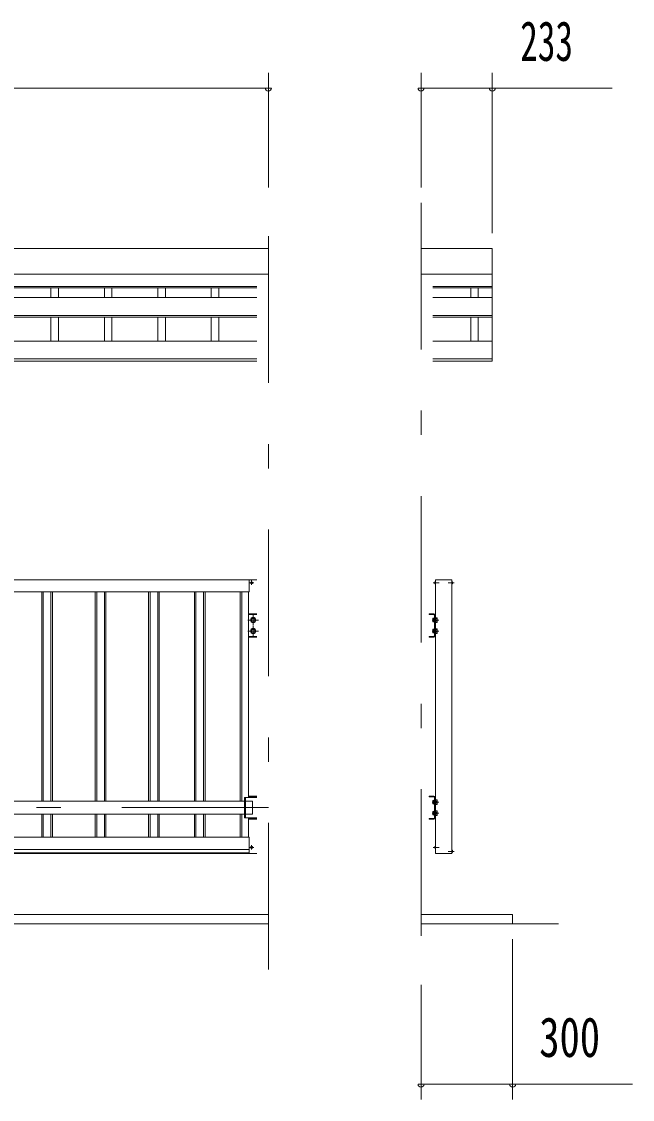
# Model space of a CAD drawing. Units: millimetres, scale not verified. Extents: x -23102 to 23102, y -10150 to 10150.
# Drawn here: x -9849 to -7848, y 1270 to 4798 of the extents above; entities that cross this region are included whole.
import ezdxf
from ezdxf.enums import TextEntityAlignment as Align

# ---------------------------------------------------------------- set-up
doc = ezdxf.new("R2010")
doc.units = ezdxf.units.MM
doc.header["$LTSCALE"] = 40
doc.linetypes.add('USER3', pattern=[24, 12, -5, 2, -5])
for name, color, linetype, lineweight in [('0-2_1-0BOLD', 7, 'Continuous', 18), ('0-3_1-2CENTER', 3, 'USER3', 18), ('0-4_1-4THIN', 4, 'Continuous', 18), ('0-5_1-5DIM', 3, 'Continuous', 18)]:
    doc.layers.add(name, color=color, linetype=linetype, lineweight=lineweight)
doc.styles.add('ＭＳ ゴシック', font='')
doc.styles.get('ＭＳ ゴシック').set_extended_font_data('MS Gothic')

msp = doc.modelspace()

# ---------------------------------------------------------------- linework, layer by layer
at = {"layer": '0-2_1-0BOLD'}
for p, q in [((-11840.69, 4054.86), (-9040.7, 4054.86)), ((-8540.69, 4054.86), (-8307.69, 4054.86)), ((-9040.7, 3971.21), (-11840.69, 3971.21)), ((-8307.69, 3971.21), (-8540.69, 3971.21)), ((-11802.54, 3930.02), (-9078.85, 3930.02)), ((-9078.85, 3926.47), (-11802.54, 3926.47)), ((-8502.54, 3930.02), (-8307.69, 3930.02)), ((-8307.69, 3926.47), (-8502.54, 3926.47)), ((-11802.54, 3894.26), (-9078.85, 3894.26)), ((-8502.54, 3894.26), (-8307.69, 3894.26)), ((-11802.54, 3835.43), (-9078.85, 3835.43)), ((-9078.85, 3829.53), (-11802.54, 3829.53)), ((-8307.69, 3835.43), (-8502.54, 3835.43)), ((-8502.54, 3829.53), (-8307.69, 3829.53)), ((-9078.85, 3751.81), (-11802.54, 3751.81)), ((-8307.69, 3751.81), (-8502.54, 3751.81)), ((-11802.54, 3694.17), (-9078.85, 3694.17)), ((-9078.85, 3685.83), (-11802.54, 3685.83)), ((-8502.54, 3694.17), (-8307.69, 3694.17)), ((-9078.83, 2970.67), (-11802.54, 2970.67)), ((-9104.08, 2930.67), (-9104.08, 2970.67)), ((-8493.03, 2964.17), (-8494.15, 2964.07)), ((-8493.03, 2970.67), (-8440.03, 2970.67)), ((-8493.03, 2847.17), (-8493.03, 2970.67)), ((-8440.03, 2964.17), (-8438.91, 2964.07)), ((-9104.08, 2930.67), (-11777.29, 2930.67)), ((-9105.68, 2930.67), (-9105.68, 2257.67)), ((-9096.34, 2960.88), (-9096.93, 2961.49)), ((-9096.34, 2960.46), (-9096.93, 2959.85)), ((-9095.89, 2961.34), (-9096.5, 2961.93)), ((-9095.89, 2960.01), (-9096.5, 2959.42)), ((-9095.47, 2961.34), (-9094.86, 2961.93)), ((-9095.47, 2960.01), (-9094.86, 2959.42)), ((-9095.01, 2960.88), (-9094.42, 2961.49)), ((-9095.01, 2960.46), (-9094.42, 2959.85)), ((-8493.03, 2957.17), (-8494.15, 2957.27)), ((-8493.32, 2957.17), (-8493.03, 2957.17)), ((-8440.03, 2957.17), (-8438.91, 2957.27)), ((-8439.74, 2957.17), (-8440.03, 2957.17)), ((-9078.83, 2858.67), (-9105.68, 2858.67)), ((-8498.53, 2858.67), (-8514.53, 2858.67)), ((-8514.53, 2856.37), (-8514.53, 2858.67)), ((-9078.83, 2856.37), (-9105.68, 2856.37)), ((-9097.18, 2842.42), (-9090.68, 2846.18)), ((-9090.68, 2846.18), (-9084.18, 2842.42)), ((-9084.18, 2842.42), (-9084.18, 2834.92)), ((-8498.53, 2856.37), (-8514.53, 2856.37)), ((-8502.43, 2843.57), (-8501.92, 2844.45)), ((-8502.43, 2833.77), (-8502.43, 2843.57)), ((-8501.92, 2844.45), (-8498.43, 2844.45)), ((-8501.92, 2841.56), (-8498.43, 2841.56)), ((-8501.92, 2835.79), (-8498.43, 2835.79)), ((-8498.43, 2832.42), (-8496.83, 2832.42)), ((-8496.83, 2854.67), (-8496.83, 2786.67)), ((-8494.53, 2854.67), (-8494.53, 2786.67)), ((-8492.93, 2847.17), (-8494.53, 2847.17)), ((-8492.93, 2830.17), (-8494.53, 2830.17)), ((-8493.03, 2811.17), (-8493.03, 2830.17)), ((-8492.93, 2830.17), (-8492.93, 2847.17)), ((-8488.12, 2846.18), (-8492.93, 2846.18)), ((-8488.12, 2842.42), (-8492.93, 2842.42)), ((-8488.12, 2834.92), (-8492.93, 2834.92)), ((-8488.12, 2831.17), (-8492.93, 2831.17)), ((-8487.43, 2844.97), (-8488.12, 2846.18)), ((-8487.43, 2832.37), (-8488.12, 2831.17)), ((-8487.43, 2832.37), (-8487.43, 2844.97)), ((-9097.18, 2806.42), (-9090.68, 2810.18)), ((-9090.68, 2810.18), (-9084.18, 2806.42)), ((-9084.18, 2806.42), (-9084.18, 2798.92)), ((-8502.43, 2807.57), (-8502.43, 2797.77)), ((-8502.43, 2797.77), (-8501.92, 2796.9)), ((-8501.92, 2805.56), (-8498.43, 2805.56)), ((-8501.92, 2799.78), (-8498.43, 2799.78)), ((-8501.92, 2796.9), (-8498.43, 2796.9)), ((-8498.43, 2808.92), (-8496.83, 2808.92)), ((-8492.93, 2811.17), (-8494.53, 2811.17)), ((-8492.93, 2794.17), (-8494.53, 2794.17)), ((-8493.03, 2074.67), (-8493.03, 2794.17)), ((-8492.93, 2794.17), (-8492.93, 2811.17)), ((-8488.12, 2810.18), (-8492.93, 2810.18)), ((-8488.12, 2806.42), (-8492.93, 2806.42)), ((-8488.12, 2798.92), (-8492.93, 2798.92)), ((-8488.12, 2795.17), (-8492.93, 2795.17)), ((-8487.43, 2808.97), (-8488.12, 2810.18)), ((-8487.43, 2796.37), (-8488.12, 2795.17)), ((-8487.43, 2796.37), (-8487.43, 2808.97)), ((-9078.83, 2784.97), (-9105.68, 2784.97)), ((-9078.83, 2782.67), (-9105.68, 2782.67)), ((-8514.53, 2782.67), (-8514.53, 2784.97)), ((-8498.53, 2784.97), (-8514.53, 2784.97)), ((-8498.53, 2782.67), (-8514.53, 2782.67)), ((-9078.84, 2262.67), (-9105.69, 2262.67)), ((-9078.84, 2260.37), (-9105.69, 2260.37)), ((-8498.53, 2262.67), (-8514.53, 2262.67)), ((-8514.53, 2260.37), (-8514.53, 2262.67)), ((-8498.53, 2260.37), (-8514.53, 2260.37)), ((-8496.83, 2258.67), (-8496.83, 2190.67)), ((-8494.53, 2258.67), (-8494.53, 2190.67)), ((-9118.84, 2246.02), (-11762.53, 2246.02)), ((-9115.64, 2191.67), (-9115.64, 2257.67)), ((-9093.19, 2246.02), (-9115.64, 2246.02)), ((-9093.19, 2203.32), (-9093.19, 2246.02)), ((-8502.43, 2247.57), (-8501.92, 2248.45)), ((-8502.43, 2237.77), (-8502.43, 2247.57)), ((-8501.92, 2248.45), (-8498.43, 2248.45)), ((-8501.92, 2245.56), (-8498.43, 2245.56)), ((-8501.92, 2239.79), (-8498.43, 2239.79)), ((-8498.43, 2236.42), (-8496.83, 2236.42)), ((-8492.93, 2251.17), (-8494.53, 2251.17)), ((-8492.93, 2234.17), (-8494.53, 2234.17)), ((-8492.93, 2234.17), (-8492.93, 2251.17)), ((-8488.12, 2250.18), (-8492.93, 2250.18)), ((-8488.12, 2246.42), (-8492.93, 2246.42)), ((-8488.12, 2238.92), (-8492.93, 2238.92)), ((-8488.12, 2235.17), (-8492.93, 2235.17)), ((-8487.43, 2248.97), (-8488.12, 2250.18)), ((-8487.43, 2236.37), (-8488.12, 2235.17)), ((-8487.43, 2236.37), (-8487.43, 2248.97)), ((-11762.53, 2203.32), (-9118.84, 2203.32)), ((-9115.64, 2203.32), (-9093.19, 2203.32)), ((-9078.84, 2188.97), (-9105.69, 2188.97)), ((-9105.68, 2191.67), (-9105.68, 2128.07)), ((-8514.53, 2186.67), (-8514.53, 2188.97)), ((-8498.53, 2188.97), (-8514.53, 2188.97)), ((-8502.43, 2211.57), (-8502.43, 2201.77)), ((-8502.43, 2201.77), (-8501.92, 2200.9)), ((-8501.92, 2209.56), (-8498.43, 2209.56)), ((-8501.92, 2203.78), (-8498.43, 2203.78)), ((-8501.92, 2200.9), (-8498.43, 2200.9)), ((-8498.43, 2212.92), (-8496.83, 2212.92)), ((-8492.93, 2215.17), (-8494.53, 2215.17)), ((-8492.93, 2198.17), (-8494.53, 2198.17)), ((-8492.93, 2198.17), (-8492.93, 2215.17)), ((-8488.12, 2214.18), (-8492.93, 2214.18)), ((-8488.12, 2210.42), (-8492.93, 2210.42)), ((-8488.12, 2202.92), (-8492.93, 2202.92)), ((-8488.12, 2199.17), (-8492.93, 2199.17)), ((-8487.43, 2212.97), (-8488.12, 2214.18)), ((-8487.43, 2200.37), (-8488.12, 2199.17)), ((-8487.43, 2200.37), (-8487.43, 2212.97)), ((-9078.84, 2186.67), (-9105.69, 2186.67)), ((-8498.53, 2186.67), (-8514.53, 2186.67)), ((-11777.29, 2128.07), (-9104.08, 2128.07)), ((-9104.08, 2128.07), (-9104.08, 2074.67)), ((-9104.08, 2088.07), (-11777.29, 2088.07)), ((-9096.34, 2094.88), (-9096.93, 2095.49)), ((-9096.34, 2094.46), (-9096.93, 2093.85)), ((-9095.89, 2095.34), (-9096.5, 2095.93)), ((-9095.89, 2094.01), (-9096.5, 2093.42)), ((-9095.47, 2095.34), (-9094.86, 2095.93)), ((-9095.47, 2094.01), (-9094.86, 2093.42)), ((-9095.01, 2094.88), (-9094.42, 2095.49)), ((-9095.01, 2094.46), (-9094.42, 2093.85)), ((-8493.03, 2098.17), (-8494.15, 2098.07)), ((-8493.03, 2091.17), (-8494.15, 2091.27)), ((-8493.32, 2091.17), (-8493.03, 2091.17)), ((-8440.03, 2085.17), (-8438.91, 2085.07)), ((-9078.83, 2074.67), (-11802.54, 2074.67)), ((-9104.08, 2076.27), (-11777.29, 2076.27)), ((-8440.03, 2078.17), (-8438.91, 2078.27)), ((-8439.74, 2078.17), (-8440.03, 2078.17)), ((-9040.7, 1874.67), (-11840.69, 1874.67)), ((-11840.69, 1844.67), (-9040.7, 1844.67)), ((-8540.69, 1844.67), (-8090.69, 1844.67))]:
    msp.add_line(p, q, dxfattribs=at)
for points in [[(-8307.69, 4054.86), (-8307.69, 3685.83), (-8502.54, 3685.83)], [(-8440.03, 2970.67), (-8440.03, 2074.67), (-8493.03, 2074.67)], [(-9097.18, 2842.42), (-9097.18, 2834.92), (-9090.68, 2831.17), (-9084.18, 2834.92)], [(-8502.43, 2833.77), (-8501.92, 2832.9), (-8498.43, 2832.9)], [(-8498.43, 2832.42), (-8498.43, 2844.92), (-8496.83, 2844.92)], [(-9097.18, 2806.42), (-9097.18, 2798.92), (-9090.68, 2795.17), (-9084.18, 2798.92)], [(-8502.43, 2807.57), (-8501.92, 2808.45), (-8498.43, 2808.45)], [(-8498.43, 2808.92), (-8498.43, 2796.42), (-8496.83, 2796.42)], [(-9078.84, 2257.67), (-9118.84, 2257.67), (-9118.84, 2191.67), (-9078.84, 2191.67)], [(-8502.43, 2237.77), (-8501.92, 2236.9), (-8498.43, 2236.9)], [(-8498.43, 2236.42), (-8498.43, 2248.92), (-8496.83, 2248.92)], [(-8502.43, 2211.57), (-8501.92, 2212.45), (-8498.43, 2212.45)], [(-8498.43, 2212.92), (-8498.43, 2200.42), (-8496.83, 2200.42)], [(-8240.69, 1844.67), (-8240.69, 1874.67), (-8540.69, 1874.67)]]:
    msp.add_lwpolyline(points, dxfattribs=at)
for centre, radius in [((-9095.68, 2960.67), 3.54), ((-9090.68, 2838.67), 8.5), ((-9090.68, 2838.67), 6.3), ((-9090.68, 2802.67), 8.5), ((-9090.68, 2802.67), 6.3), ((-9095.68, 2094.67), 3.54)]:
    msp.add_circle(centre, radius, dxfattribs=at)
for centre, radius, start, end in [((-8494.03, 2962.78), 1.3, 95, 164.11915), ((-8439.02, 2962.78), 1.3, 15.88085, 85), ((-9095.68, 2960.67), 1.5, 123.11206, 146.88794), ((-9095.68, 2960.67), 1.5, 213.11206, 236.88794), ((-9096.56, 2960.67), 0.3, 315.99959, 44.00041), ((-9095.68, 2961.55), 0.3, 225.99959, 314.00041), ((-9095.68, 2959.79), 0.3, 45.99959, 134.00041), ((-9094.8, 2960.67), 0.3, 135.99959, 224.00041), ((-9095.68, 2960.67), 1.5, 33.11206, 56.88794), ((-9095.68, 2960.67), 1.5, 303.11206, 326.88794), ((-8486.63, 2960.67), 9, 164.11915, 195.88085), ((-8494.03, 2958.57), 1.3, 195.88085, 265), ((-8439.02, 2958.57), 1.3, 275, 344.11915), ((-8446.43, 2960.67), 9, 344.11915, 15.88085), ((-8498.53, 2854.67), 4, 0, 90), ((-8500.11, 2843), 2.32, 180, 218.54623), ((-8493.92, 2838.67), 8.51, 160.17089, 199.83133), ((-8500.11, 2834.34), 2.32, 141.46857, 180), ((-8498.53, 2854.67), 1.7, 0, 90), ((-8497.89, 2838.67), 10.46, 338.97459, 21.02541), ((-8490.3, 2844.3), 2.88, 319.27318, 360), ((-8490.3, 2833.04), 2.88, 0, 40.72682), ((-8500.11, 2807), 2.32, 180, 218.53143), ((-8493.92, 2802.67), 8.51, 160.16867, 199.82911), ((-8500.11, 2798.34), 2.32, 141.45377, 180), ((-8497.89, 2802.67), 10.46, 338.97459, 21.02541), ((-8490.3, 2808.3), 2.88, 319.27318, 360), ((-8490.3, 2797.04), 2.88, 0, 40.72682), ((-8498.53, 2786.67), 4, 270, 0), ((-8498.53, 2786.67), 1.7, 270, 0), ((-8498.53, 2258.67), 4, 0, 90), ((-8498.53, 2258.67), 1.7, 0, 90), ((-8500.11, 2247), 2.32, 180, 218.54623), ((-8493.92, 2242.67), 8.51, 160.17089, 199.83133), ((-8500.11, 2238.34), 2.32, 141.46857, 180), ((-8497.89, 2242.67), 10.46, 338.97459, 21.02541), ((-8490.3, 2248.3), 2.88, 319.27318, 360), ((-8490.3, 2237.04), 2.88, 0, 40.72682), ((-8500.11, 2211), 2.32, 180, 218.53143), ((-8493.92, 2206.67), 8.51, 160.16867, 199.82911), ((-8500.11, 2202.34), 2.32, 141.45377, 180), ((-8498.53, 2190.67), 4, 270, 0), ((-8498.53, 2190.67), 1.7, 270, 0), ((-8497.89, 2206.67), 10.46, 338.97459, 21.02541), ((-8490.3, 2212.3), 2.88, 319.27318, 360), ((-8490.3, 2201.04), 2.88, 0, 40.72682), ((-9095.68, 2094.67), 1.5, 123.11206, 146.88794), ((-9095.68, 2094.67), 1.5, 213.11206, 236.88794), ((-9096.56, 2094.67), 0.3, 315.99959, 44.00041), ((-9095.68, 2095.55), 0.3, 225.99959, 314.00041), ((-9095.68, 2093.79), 0.3, 45.99959, 134.00041), ((-9094.8, 2094.67), 0.3, 135.99959, 224.00041), ((-9095.68, 2094.67), 1.5, 33.11206, 56.88794), ((-9095.68, 2094.67), 1.5, 303.11206, 326.88794), ((-8486.63, 2094.67), 9, 164.11915, 195.88085), ((-8494.03, 2096.78), 1.3, 95, 164.11915), ((-8494.03, 2092.57), 1.3, 195.88085, 265), ((-8439.02, 2083.78), 1.3, 15.88085, 85), ((-8446.43, 2081.67), 9, 344.11915, 15.88085), ((-8439.02, 2079.57), 1.3, 275, 344.11915)]:
    msp.add_arc(centre, radius, start, end, dxfattribs=at)
at = {"layer": '0-3_1-2CENTER'}
for p, q in [((-9040.7, 1694.67), (-9040.7, 4204.87)), ((-8540.69, 4204.68), (-8540.69, 1694.67)), ((-9095.68, 2967.75), (-9095.68, 2953.59)), ((-9102.76, 2960.67), (-9088.6, 2960.67)), ((-8500.63, 2960.67), (-8481.03, 2960.67)), ((-8432.43, 2960.67), (-8452.03, 2960.67)), ((-9073.68, 2838.67), (-9107.68, 2838.67)), ((-9090.68, 2855.67), (-9090.68, 2821.67)), ((-8504.68, 2838.67), (-8482.52, 2838.67)), ((-9073.68, 2802.67), (-9107.68, 2802.67)), ((-9090.68, 2819.67), (-9090.68, 2785.67)), ((-8504.68, 2802.67), (-8482.52, 2802.67)), ((-9040.69, 2224.67), (-11840.69, 2224.67)), ((-8504.68, 2242.67), (-8482.52, 2242.67)), ((-8504.68, 2206.67), (-8482.52, 2206.67)), ((-9102.76, 2094.67), (-9088.6, 2094.67)), ((-9095.68, 2101.75), (-9095.68, 2087.59)), ((-8500.63, 2094.67), (-8481.03, 2094.67)), ((-8432.43, 2081.67), (-8452.03, 2081.67))]:
    msp.add_line(p, q, dxfattribs=at)
at = {"layer": '0-4_1-4THIN'}
for p, q in [((-9753.19, 3894.26), (-9753.19, 3926.47)), ((-9728.2, 3926.47), (-9728.2, 3894.26)), ((-9578.2, 3926.47), (-9578.2, 3894.26)), ((-9553.2, 3894.26), (-9553.2, 3926.47)), ((-9403.19, 3894.26), (-9403.19, 3926.47)), ((-9378.2, 3926.47), (-9378.2, 3894.26)), ((-9228.19, 3926.47), (-9228.19, 3894.26)), ((-9203.2, 3894.26), (-9203.2, 3926.47)), ((-8378.19, 3926.47), (-8378.19, 3894.26)), ((-8353.2, 3894.26), (-8353.2, 3926.47)), ((-9753.19, 3751.81), (-9753.19, 3829.53)), ((-9728.2, 3829.53), (-9728.2, 3751.81)), ((-9578.2, 3829.53), (-9578.2, 3751.81)), ((-9553.2, 3751.81), (-9553.2, 3829.53)), ((-9403.19, 3751.81), (-9403.19, 3829.53)), ((-9378.2, 3829.53), (-9378.2, 3751.81)), ((-9228.19, 3829.53), (-9228.19, 3751.81)), ((-9203.2, 3751.81), (-9203.2, 3829.53)), ((-8378.19, 3829.53), (-8378.19, 3751.81)), ((-8353.2, 3751.81), (-8353.2, 3829.53)), ((-9783.18, 2930.67), (-9783.18, 2246.02)), ((-9778.18, 2930.67), (-9778.18, 2246.02)), ((-9753.18, 2930.67), (-9753.18, 2246.02)), ((-9748.18, 2930.67), (-9748.18, 2246.02)), ((-9608.18, 2930.67), (-9608.18, 2246.02)), ((-9603.18, 2930.67), (-9603.18, 2246.02)), ((-9578.18, 2930.67), (-9578.18, 2246.02)), ((-9573.18, 2930.67), (-9573.18, 2246.02)), ((-9433.18, 2930.67), (-9433.18, 2246.02)), ((-9428.18, 2930.67), (-9428.18, 2246.02)), ((-9403.18, 2930.67), (-9403.18, 2246.02)), ((-9398.18, 2930.67), (-9398.18, 2246.02)), ((-9283.18, 2930.67), (-9283.18, 2246.02)), ((-9278.18, 2930.67), (-9278.18, 2246.02)), ((-9253.18, 2930.67), (-9253.18, 2246.02)), ((-9248.18, 2930.67), (-9248.18, 2246.02)), ((-9133.18, 2930.67), (-9133.18, 2246.02)), ((-9128.18, 2930.67), (-9128.18, 2246.02)), ((-9783.18, 2203.32), (-9783.18, 2128.07)), ((-9778.18, 2203.32), (-9778.18, 2128.07)), ((-9753.18, 2203.32), (-9753.18, 2128.07)), ((-9748.18, 2203.32), (-9748.18, 2128.07)), ((-9608.18, 2203.32), (-9608.18, 2128.07)), ((-9603.18, 2203.32), (-9603.18, 2128.07)), ((-9578.18, 2203.32), (-9578.18, 2128.07)), ((-9573.18, 2203.32), (-9573.18, 2128.07)), ((-9433.18, 2203.32), (-9433.18, 2128.07)), ((-9428.18, 2203.32), (-9428.18, 2128.07)), ((-9403.18, 2203.32), (-9403.18, 2128.07)), ((-9398.18, 2203.32), (-9398.18, 2128.07)), ((-9283.18, 2203.32), (-9283.18, 2128.07)), ((-9278.18, 2203.32), (-9278.18, 2128.07)), ((-9253.18, 2203.32), (-9253.18, 2128.07)), ((-9248.18, 2203.32), (-9248.18, 2128.07)), ((-9133.18, 2203.32), (-9133.18, 2128.07)), ((-9128.18, 2203.32), (-9128.18, 2128.07))]:
    msp.add_line(p, q, dxfattribs=at)
at = {"layer": '0-5_1-5DIM'}
for p, q in [((-9040.7, 4629.68), (-9040.7, 4254.87)), ((-8540.69, 4629.68), (-8540.69, 4254.68)), ((-8307.69, 4629.68), (-8307.69, 4104.86)), ((-11840.69, 4579.68), (-9040.7, 4579.68)), ((-9030.69, 4579.67), (-9050.69, 4579.67)), ((-8530.69, 4579.67), (-8550.69, 4579.67)), ((-8540.69, 4579.68), (-8307.69, 4579.68)), ((-8297.69, 4579.67), (-8317.69, 4579.67)), ((-8307.69, 4579.68), (-7915.19, 4579.68)), ((-8240.69, 1269.67), (-8240.69, 1794.67)), ((-8540.69, 1269.67), (-8540.69, 1644.67)), ((-8530.69, 1319.67), (-8550.69, 1319.67)), ((-8540.69, 1319.67), (-8240.69, 1319.67)), ((-8230.69, 1319.67), (-8250.69, 1319.67)), ((-8240.69, 1319.67), (-7848.19, 1319.67))]:
    msp.add_line(p, q, dxfattribs=at)
for centre in [(-9040.69, 4579.67), (-8540.69, 4579.67), (-8307.69, 4579.67), (-8540.69, 1319.67), (-8240.69, 1319.67)]:
    msp.add_arc(centre, 10, 180, 0, dxfattribs=at)

# ---------------------------------------------------------------- texts
at = {"layer": '0-5_1-5DIM', "color": 7, "style": 'ＭＳ ゴシック'}
for s, width, p in [('233', 0.65, (-8215.86, 4629.67)), ('300', 0.75, (-8153.54, 1369.67))]:
    msp.add_text(s, height=130.2, dxfattribs=dict(at, width=width)).set_placement(p, align=Align.BOTTOM_LEFT)

doc.saveas('drawing.dxf')
